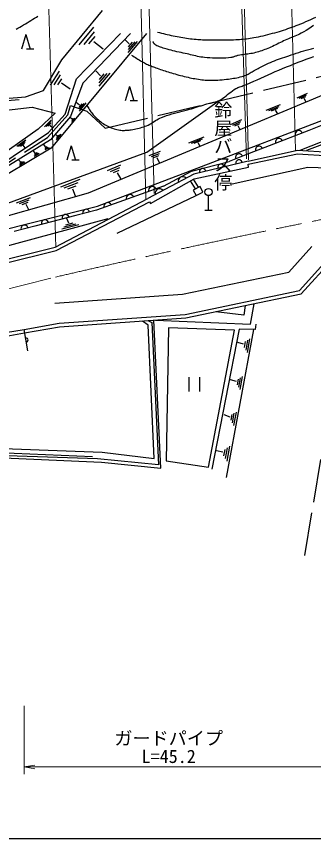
# Model space of a CAD drawing. Units: millimetres, scale not verified. Extents: x 40000 to 680000, y 20000 to 380000.
# Drawn here: x 416291 to 457347, y 205000 to 318646 of the extents above; entities that cross this region are included whole.
import ezdxf
from ezdxf.enums import TextEntityAlignment as Align

# ---------------------------------------------------------------- set-up
doc = ezdxf.new("R2010")
doc.units = ezdxf.units.MM
doc.header["$LTSCALE"] = 1000
doc.linetypes.add('CHAIN', pattern=[18.5, 12, -1.5, 3.5, -1.5])
doc.linetypes.add('DASHED', pattern=[7.5, 6, -1.5])
for name, color, linetype, lineweight in [('M-BGD', 7, 'Continuous', 25), ('M-BGD-EXST', 7, 'Continuous', 25), ('M-BMK', 2, 'CHAIN', 13), ('M-STR-HTXT', 7, 'Continuous', 13), ('M-TTL-BAND', 7, 'Continuous', 25)]:
    doc.layers.add(name, color=color, linetype=linetype, lineweight=lineweight)
doc.layers.add('M-BMK-HTXT', color=7, linetype='Continuous')
doc.styles.add('@ＭＳ ゴシック', font='')
doc.styles.add('ＭＳ ゴシック', font='')
doc.styles.get('@ＭＳ ゴシック').set_extended_font_data('@MS Gothic')
doc.styles.get('ＭＳ ゴシック').set_extended_font_data('MS Gothic')

# ---------------------------------------------------------------- blocks, each defined once
blk = doc.blocks.new('open_arrow')
at = {"color": 0, "linetype": 'Continuous', "lineweight": -2}
blk.add_lwpolyline([(7.5, 1.25), (0, 0), (7.5, -1.25)], dxfattribs=at)

msp = doc.modelspace()

# ---------------------------------------------------------------- linework, layer by layer
at = {"layer": 'M-BGD'}
for p, q in [((424960, 314732), (426999, 317165)), ((425632, 314786), (427088, 316524)), ((426304, 314840), (427178, 315882)), ((426994, 315165), (428262, 314185)), ((431889, 314881), (431318, 315428)), ((432984, 315203), (431706, 313683)), ((432630, 315150), (431718, 314064)), ((432277, 315097), (431729, 314446)), ((420982, 309142), (422224, 311089)), ((421508, 309172), (422395, 310562)), ((427905, 310455), (427254, 311135)), ((429182, 310810), (427668, 309012)), ((428771, 310757), (427689, 309473)), ((428359, 310705), (427710, 309934)), ((422033, 309202), (422566, 310036)), ((422532, 309453), (423693, 308625)), ((455076, 307407), (456513, 308050)), ((413877, 306928), (416650, 307174)), ((455362, 307349), (456389, 307809)), ((455649, 307292), (456265, 307568)), ((456011, 307331), (456281, 306834)), ((425023, 306393), (424533, 306742)), ((425322, 306568), (424921, 306079)), ((425602, 306626), (424935, 305811)), ((425883, 306685), (424948, 305543)), ((450792, 305667), (452768, 306464)), ((451171, 305634), (452582, 306203)), ((451550, 305601), (452397, 305943)), ((423974, 304446), (423754, 304649)), ((424368, 304575), (423933, 303993)), ((452038, 305674), (452361, 305184)), ((420177, 303407), (421069, 304328)), ((420413, 303443), (421050, 304101)), ((420648, 303479), (421030, 303873)), ((420911, 303612), (421272, 303294)), ((424111, 304530), (423925, 304281)), ((424240, 304552), (423929, 304137)), ((445869, 303688), (447427, 304379)), ((446174, 303616), (447287, 304110)), ((446479, 303545), (447147, 303841)), ((446868, 303580), (447144, 303012)), ((459446, 303975), (456695, 302901)), ((421939, 302128), (421711, 302316)), ((422447, 302353), (421795, 301602)), ((422286, 302302), (421820, 301766)), ((456695, 302901), (451192, 300752)), ((416323, 300694), (417583, 301579)), ((416586, 300712), (417486, 301344)), ((422124, 302251), (421845, 301929)), ((440093, 301152), (442212, 302012)), ((440475, 301134), (441988, 301748)), ((440856, 301115), (441764, 301484)), ((441363, 301205), (441625, 300733)), ((416849, 300729), (417389, 301108)), ((417174, 300846), (417450, 300483)), ((418899, 299744), (418657, 300062)), ((420309, 300616), (420079, 300944)), ((420795, 300490), (420192, 300216)), ((420639, 300549), (420209, 300354)), ((420484, 300609), (420226, 300491)), ((451192, 300752), (448440, 299677)), ((419427, 299711), (418761, 299269)), ((419259, 299743), (418783, 299428)), ((419091, 299775), (418805, 299586)), ((434610, 299405), (436186, 300003)), ((434941, 299282), (436067, 299710)), ((435273, 299159), (435948, 299416)), ((435681, 299149), (436035, 298454)), ((448440, 299677), (445688, 298603)), ((416879, 298497), (416624, 298780)), ((417448, 298513), (416719, 298029)), ((417267, 298529), (416746, 298183)), ((417086, 298545), (416774, 298337)), ((428867, 297364), (430706, 298118)), ((445814, 298036), (443304, 297430)), ((448323, 298642), (445814, 298036)), ((429284, 297209), (430597, 297748)), ((429701, 297055), (430489, 297378)), ((430198, 297041), (430712, 296167)), ((440795, 296825), (434437, 293479)), ((443304, 297430), (440795, 296825)), ((422409, 295111), (425113, 296139)), ((422905, 294959), (424837, 295694)), ((423401, 294808), (424560, 295248)), ((424053, 294829), (424418, 293834)), ((436613, 295166), (433526, 294062)), ((441657, 295127), (440723, 294647)), ((440723, 294647), (441117, 293882)), ((441117, 293882), (442050, 294363)), ((442050, 294363), (441657, 295127)), ((416320, 292899), (418215, 293609)), ((416707, 292784), (418060, 293291)), ((430206, 288701), (441117, 293882)), ((433526, 294062), (430439, 292957)), ((417094, 292669), (417906, 292974)), ((417577, 292677), (417964, 291956)), ((430439, 292957), (427352, 291853)), ((424508, 291125), (418820, 289668)), ((427352, 291853), (424508, 291125)), ((400029, 282907), (428978, 290701)), ((424912, 289818), (422571, 289226)), ((424497, 289933), (422825, 289510)), ((424082, 290048), (423079, 289794)), ((423526, 290054), (423258, 290718)), ((418820, 289668), (415976, 288939)), ((453920, 283299), (457112, 286824)), ((455384, 280744), (459598, 285398)), ((455645, 280287), (460414, 285554)), ((439234, 280238), (453920, 283299)), ((439620, 277458), (455384, 280744)), ((421577, 278988), (439234, 280238)), ((439689, 276962), (455645, 280287)), ((422199, 276225), (439620, 277458)), ((417341, 275390), (422199, 276225)), ((422259, 275728), (439689, 276962)), ((417849, 272433), (417341, 275390)), ((417425, 274897), (422259, 275728)), ((445335, 254914), (449102, 275368)), ((448211, 273901), (447967, 272528)), ((448505, 274100), (448164, 272178)), ((447680, 273341), (446863, 273594)), ((447917, 273702), (447771, 272879)), ((446682, 268161), (445878, 268400)), ((446908, 268498), (446778, 267728)), ((447193, 268682), (446976, 267400)), ((447477, 268867), (447174, 267071)), ((446354, 263782), (446105, 262472)), ((446651, 263956), (446303, 262122)), ((445817, 263274), (444993, 263568)), ((446057, 263608), (445908, 262822)), ((445732, 259259), (445352, 257182)), ((444828, 258395), (443936, 258613)), ((445088, 258797), (444925, 257907)), ((445410, 259028), (445139, 257544))]:
    msp.add_line(p, q, dxfattribs=at)
at = {"layer": 'M-BGD', "linetype": 'DASHED'}
for p, q in [((441021, 294800), (440336, 295904)), ((441467, 295030), (440772, 296150)), ((407401, 273681), (417341, 275390)), ((407500, 273190), (417425, 274897))]:
    msp.add_line(p, q, dxfattribs=at)
for points in [[(479446, 339211), (470544, 310280), (465643, 301803), (456107, 244137)], [(374984, 279233), (408032, 288682), (411081, 295874), (420576, 301901), (423392, 305067), (423741, 306323), (426022, 305555), (428559, 303181), (464679, 311886), (470544, 310280)]]:
    msp.add_lwpolyline(points, dxfattribs=at)
at = {"layer": 'M-BGD'}
for points in [[(371938, 298087), (380107, 297513), (396707, 305827), (417519, 307527), (420029, 308391), (422567, 312656), (428181, 319458)], [(416270, 316904), (416489, 317021), (416750, 317166), (417009, 317314), (417266, 317466), (417521, 317620), (417775, 317776), (418029, 317933), (418282, 318091), (418535, 318249), (418789, 318406), (419043, 318562), (419241, 318682)], [(435785, 316471), (436056, 316409), (436327, 316346), (436598, 316281), (436868, 316216), (437139, 316152), (437410, 316089), (437681, 316027), (437953, 315968), (438225, 315912), (438498, 315860), (438759, 315812), (439020, 315766), (439282, 315722), (439543, 315680), (439806, 315639), (440068, 315602), (440331, 315567), (440594, 315535), (440858, 315507), (441122, 315482), (441341, 315465), (441561, 315451), (441781, 315441), (442001, 315433), (442221, 315427), (442442, 315423), (442662, 315421), (442882, 315419), (443103, 315417), (443323, 315415), (443650, 315412), (443977, 315408), (444304, 315406), (444631, 315404), (444958, 315404), (445285, 315406), (445612, 315411), (445939, 315420), (446265, 315432), (446592, 315448), (446844, 315464), (447096, 315481), (447348, 315500), (447600, 315522), (447852, 315546), (448103, 315573), (448354, 315604), (448605, 315637), (448855, 315674), (449104, 315715), (449431, 315774), (449756, 315839), (450080, 315908), (450404, 315981), (450727, 316059), (451049, 316140), (451370, 316224), (451690, 316312), (452010, 316401), (452328, 316493), (452622, 316581), (452916, 316672), (453208, 316765), (453500, 316861), (453791, 316960), (454081, 317062), (454369, 317166), (454657, 317273), (454944, 317382), (455230, 317494), (455584, 317636), (455938, 317781), (456290, 317929), (456641, 318079), (456990, 318234), (457338, 318391), (457684, 318553)], [(457351, 317395), (457015, 317166), (456678, 316941), (456336, 316723), (455988, 316514), (455634, 316316), (455421, 316207), (455204, 316104), (454984, 316007), (454762, 315914), (454539, 315824), (454315, 315736), (454091, 315647), (453868, 315557), (453646, 315464), (453426, 315367), (453207, 315264), (452988, 315157), (452771, 315048), (452555, 314938), (452339, 314827), (452122, 314717), (451905, 314610), (451686, 314505), (451465, 314405), (451242, 314310), (451033, 314225), (450822, 314142), (450611, 314062), (450399, 313983), (450186, 313908), (449972, 313836), (449757, 313767), (449541, 313702), (449323, 313642), (449105, 313586), (448891, 313539), (448677, 313500), (448460, 313467), (448243, 313439), (448026, 313413), (447808, 313388), (447591, 313361), (447374, 313331), (447158, 313296), (446944, 313253), (446842, 313228), (446742, 313199), (446642, 313168), (446542, 313134), (446443, 313100), (446343, 313067), (446243, 313035), (446142, 313007), (446041, 312984), (445938, 312966), (445574, 312922), (445209, 312889), (444842, 312868), (444475, 312857), (444107, 312856), (443739, 312863), (443371, 312879), (443003, 312902), (442637, 312931), (442272, 312966), (442028, 312996), (441786, 313033), (441544, 313078), (441304, 313127), (441064, 313181), (440824, 313238), (440585, 313296), (440346, 313354), (440107, 313412), (439867, 313467), (439590, 313528), (439312, 313588), (439033, 313647), (438755, 313707), (438477, 313768), (438200, 313832), (437924, 313899), (437649, 313970), (437375, 314046), (437103, 314128), (436927, 314181), (436748, 314232), (436569, 314283), (436390, 314335), (436213, 314391), (436039, 314453), (435869, 314522), (435705, 314602), (435548, 314694), (435400, 314799), (435366, 314829), (435335, 314862), (435308, 314897), (435282, 314934), (435258, 314973), (435234, 315013), (435211, 315053), (435188, 315093), (435165, 315132), (435139, 315170)], [(432053, 316265), (425486, 309406), (423777, 304801), (421014, 301586), (411178, 295553), (408619, 289260), (395443, 286251), (378498, 281033), (378844, 279325), (397405, 284842), (427510, 292438), (440305, 297286), (461255, 305320), (466612, 306508)], [(408169, 289755), (410893, 296079), (420743, 302597), (423029, 305150), (424586, 310039), (430666, 316289)], [(434250, 316284), (421107, 300423), (411784, 294912), (410390, 291111), (434290, 299888), (444326, 307045)], [(474443, 314266), (468790, 310739), (459282, 308020), (426179, 294203), (408619, 289260)], [(432211, 313289), (432386, 313180), (432560, 313070), (432734, 312958), (432907, 312846), (433080, 312735), (433255, 312625), (433430, 312518), (433608, 312413), (433787, 312312), (433969, 312215), (434122, 312140), (434276, 312067), (434431, 311997), (434588, 311929), (434745, 311864), (434904, 311800), (435062, 311738), (435222, 311677), (435381, 311616), (435541, 311556), (435754, 311477), (435968, 311400), (436182, 311324), (436397, 311250), (436612, 311177), (436828, 311106), (437044, 311037), (437261, 310969), (437479, 310903), (437696, 310838), (437951, 310763), (438206, 310690), (438461, 310618), (438717, 310548), (438974, 310480), (439231, 310414), (439489, 310350), (439747, 310290), (440006, 310232), (440266, 310179), (440497, 310133), (440729, 310088), (440961, 310044), (441194, 310003), (441427, 309965), (441660, 309931), (441894, 309901), (442128, 309875), (442363, 309855), (442598, 309840), (442900, 309830), (443203, 309825), (443505, 309827), (443808, 309835), (444110, 309849), (444412, 309868), (444714, 309892), (445015, 309921), (445316, 309955), (445616, 309993), (445844, 310024), (446072, 310057), (446299, 310093), (446527, 310133), (446753, 310177), (446978, 310225), (447202, 310280), (447424, 310340), (447644, 310407), (447861, 310482), (448013, 310542), (448161, 310608), (448307, 310681), (448451, 310758), (448594, 310838), (448736, 310920), (448878, 311003), (449019, 311085), (449162, 311165), (449306, 311242), (449489, 311338), (449671, 311435), (449853, 311533), (450034, 311631), (450216, 311728), (450399, 311824), (450583, 311918), (450767, 312010), (450953, 312099), (451141, 312184), (451413, 312300), (451687, 312413), (451963, 312521), (452240, 312626), (452518, 312727), (452797, 312827), (453077, 312924), (453357, 313021), (453637, 313116), (453918, 313211), (454263, 313327), (454609, 313442), (454956, 313556), (455303, 313668), (455651, 313777), (456000, 313884), (456349, 313989), (456699, 314090), (457050, 314188), (457403, 314282)], [(426012, 306342), (426111, 306197), (426208, 306050), (426303, 305902), (426398, 305753), (426493, 305605), (426591, 305459), (426691, 305315), (426796, 305174), (426906, 305038), (427022, 304907), (427166, 304758), (427313, 304612), (427464, 304470), (427619, 304332), (427778, 304199), (427941, 304070), (428108, 303947), (428279, 303830), (428453, 303720), (428632, 303616), (428814, 303518), (429000, 303426), (429189, 303340), (429381, 303260), (429576, 303187), (429773, 303121), (429972, 303062), (430173, 303010), (430375, 302967), (430579, 302931), (430736, 302912), (430893, 302900), (431052, 302895), (431210, 302896), (431369, 302902), (431528, 302913), (431687, 302928), (431845, 302946), (432003, 302967), (432160, 302989), (432377, 303023), (432593, 303061), (432810, 303103), (433025, 303149), (433239, 303201), (433452, 303258), (433663, 303319), (433873, 303387), (434080, 303460), (434285, 303539), (434500, 303634), (434708, 303742), (434913, 303860), (435114, 303985), (435313, 304113), (435512, 304241), (435713, 304367), (435916, 304486), (436124, 304597), (436338, 304695), (436686, 304832), (437039, 304955), (437397, 305066), (437758, 305168), (438120, 305264), (438485, 305356), (438850, 305446), (439214, 305538), (439577, 305634), (439938, 305736), (440205, 305816), (440472, 305896), (440739, 305977), (441006, 306059), (441272, 306141), (441539, 306223), (441806, 306304), (442072, 306385), (442340, 306466), (442607, 306546), (442779, 306594), (442954, 306638), (443129, 306679), (443305, 306720), (443480, 306761), (443654, 306806), (443826, 306854), (443996, 306909), (444163, 306972), (444326, 307045), (444572, 307177), (444806, 307327), (445033, 307491), (445254, 307664), (445471, 307842), (445688, 308022), (445907, 308198), (446131, 308367), (446361, 308525), (446601, 308668), (446742, 308740), (446886, 308805), (447032, 308865), (447180, 308922), (447329, 308976), (447478, 309028), (447628, 309080), (447778, 309133), (447927, 309188), (448074, 309247), (448576, 309459), (449076, 309677), (449575, 309899), (450072, 310123), (450570, 310348), (451067, 310572), (451565, 310795), (452064, 311015), (452565, 311230), (453069, 311440), (453608, 311659), (454147, 311878), (454687, 312095), (455228, 312310), (455770, 312521), (456314, 312728), (456860, 312929), (457408, 313124)], [(402295, 303154), (405803, 304640), (418466, 306120), (421655, 305277), (419286, 303068), (409584, 296190), (407830, 291180), (377995, 283049), (378307, 281636)], [(455493, 300147), (459848, 301852), (465135, 303109), (466612, 303309)], [(466612, 303309), (465507, 302719), (459906, 301433), (456362, 300093)], [(448323, 298642), (455115, 300171), (477447, 298769), (483804, 299741)], [(448319, 298210), (455152, 299668), (477467, 298267), (484065, 299315)], [(434670, 293036), (434824, 292794), (440832, 296184), (448372, 297811), (448319, 298210)], [(436613, 295166), (440460, 297260), (445688, 298603)], [(446085, 295516), (456548, 297818), (469527, 297390)], [(365649, 275436), (377486, 276490), (385129, 277687), (421622, 286757), (434437, 293479)], [(365693, 274938), (377547, 275994), (385228, 277197), (421801, 286287), (434670, 293036)], [(435492, 276665), (448656, 276120), (449149, 278933)], [(447911, 278675), (447693, 277359), (443850, 277829)], [(375237, 253987), (408676, 253203), (409313, 257846), (428031, 257015), (436237, 256215), (435282, 276650)], [(408359, 270732), (409464, 259104), (428144, 258398), (435307, 257521), (434503, 275977), (433717, 276539)], [(434461, 276592), (434990, 276327), (435912, 256640), (427476, 257498), (409431, 258109), (409422, 258551), (426790, 257836)], [(449350, 276118), (449257, 275365), (447075, 275407), (443308, 256084)]]:
    msp.add_lwpolyline(points, dxfattribs=at)
msp.add_lwpolyline([(446421, 275279), (437285, 275599), (436964, 257195), (442851, 256361)], close=True, dxfattribs=at)
for centre, radius, start, end in [((455316, 302371), 492, 20.44163, 202.2157), ((452565, 301296), 492, 20.44175, 202.21515), ((449813, 300222), 492, 20.44291, 202.21549), ((447061, 299147), 492, 20.44163, 202.2157), ((444544, 297796), 435, 4.99309, 202.14725), ((447053, 298402), 435, 4.99309, 202.14725), ((442034, 297191), 435, 4.99334, 202.14829), ((439256, 295892), 608, 38.0223, 197.49451), ((435086, 294568), 549, 24.76556, 194.60669), ((436077, 294219), 608, 38.02283, 197.49399), ((431999, 293464), 549, 24.76625, 194.606), ((428912, 292360), 549, 24.76625, 194.606), ((423084, 290771), 489, 13.12949, 195.605), ((425928, 291499), 489, 13.12894, 195.60526), ((417396, 289314), 489, 13.12894, 195.60526), ((420240, 290042), 489, 13.12993, 195.6057), ((417595, 273912), 300, 279.757, 99.757)]:
    msp.add_arc(centre, radius, start, end, dxfattribs=at)
at = {"layer": 'M-BGD-EXST'}
for p, q in [((417603, 316131), (417003, 314131)), ((417603, 316131), (418203, 314131)), ((418703, 314131), (417703, 314131)), ((431897, 308984), (431297, 306984)), ((431897, 308984), (432497, 306984)), ((432997, 306984), (431997, 306984)), ((423864, 300774), (423264, 298774)), ((423864, 300774), (424464, 298774)), ((424964, 298774), (423964, 298774)), ((442825, 291876), (442825, 293876)), ((442325, 291876), (443325, 291876)), ((440093, 268781), (440093, 266781)), ((441593, 268781), (441593, 266781))]:
    msp.add_line(p, q, dxfattribs=at)
msp.add_circle((442825, 294376), 500, dxfattribs=at)
at = {"layer": 'M-BMK'}
msp.add_line((391462, 275105), (421689, 282620), dxfattribs=at)
msp.add_arc((729148, -1049833), 1367466, 99.42046, 102.99337, dxfattribs=at)
at = {"layer": 'M-STR-HTXT'}
for p, q in [((421728, 286712), (420175, 339259)), ((433016, 339166), (434193, 293418)), ((435328, 294163), (434078, 339284)), ((446792, 339433), (448089, 298981)), ((448361, 298817), (447261, 339291)), ((453826, 338870), (454830, 300154)), ((417341, 223369), (417341, 213895)), ((417341, 214895), (459598, 214895))]:
    msp.add_line(p, q, dxfattribs=at)
at = {"layer": 'M-TTL-BAND'}
msp.add_line((40000, 205000), (579000, 205000), dxfattribs=at)

# ---------------------------------------------------------------- block references
at = {"layer": 'M-STR-HTXT', "xscale": 200, "yscale": 200}
msp.add_blockref('open_arrow', (417341, 214895), dxfattribs=at)

# ---------------------------------------------------------------- texts
at = {"layer": 'M-BMK-HTXT', "style": '@ＭＳ ゴシック'}
msp.add_text('鈴屋バス停', height=1833, rotation=270, dxfattribs=at).set_placement((443372, 294476), align=Align.BOTTOM_RIGHT)
at = {"layer": 'M-STR-HTXT', "style": 'ＭＳ ゴシック'}
for s, p in [('ガードパイプ', (437331, 217395)), ('L=45.2', (437331, 214895))]:
    msp.add_text(s, height=1833, dxfattribs=at).set_placement(p, align=Align.BOTTOM_CENTER)

doc.saveas('drawing.dxf')
